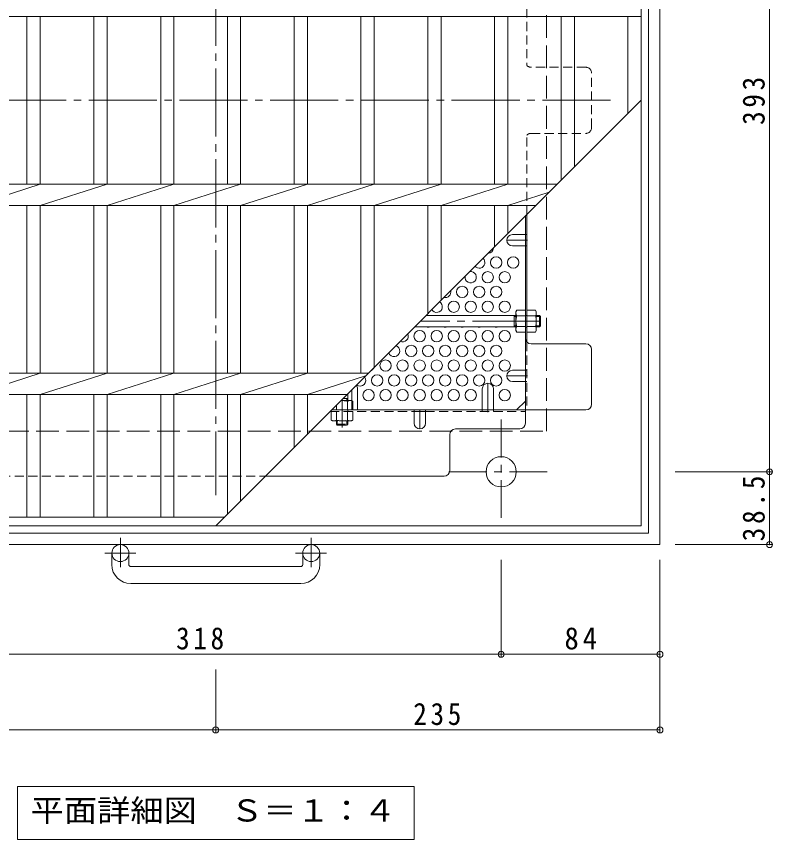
# Model space of a CAD drawing. Units: millimetres at full size, sheet at 1:4. Extents: x -1079 to 1079, y -788 to 743.
# Drawn here: x -615.5 to -215.4, y -35.5 to 399.8 of the extents above; entities that cross this region are included whole.
import ezdxf
from ezdxf.enums import TextEntityAlignment as Align

# ---------------------------------------------------------------- set-up
doc = ezdxf.new("R2010")
doc.units = ezdxf.units.MM
doc.header["$LTSCALE"] = 4
doc.header["$PDMODE"] = 32
doc.header["$PDSIZE"] = 3.2
for name, pattern in [('CHAIN1', [8, 5, -1, 1, -1]), ('CHAIN2', [12, 9, -1, 1, -1]), ('DASHED1', [1.8, 1.2, -0.6]), ('DASHED3', [4, 3, -1])]:
    doc.linetypes.add(name, pattern=pattern)
for name, color, linetype, lineweight in [('4-1', 3, 'Continuous', 9), ('4-2', 3, 'Continuous', 9), ('4-4', 7, 'Continuous', 9), ('4-5', 7, 'Continuous', 9), ('4-6', 2, 'Continuous', 9), ('4-7', 2, 'Continuous', 9), ('4-8', 2, 'Continuous', 9), ('4-9', 2, 'Continuous', 9)]:
    doc.layers.add(name, color=color, linetype=linetype, lineweight=lineweight)
doc.styles.add('ＭＳ ゴシック', font='')
doc.styles.get('ＭＳ ゴシック').set_extended_font_data('MS Gothic')

msp = doc.modelspace()

# ---------------------------------------------------------------- linework, layer by layer
at = {"layer": '4-1', "color": 2}
for p, q in [((-275, 120.497), (-275, 590.497)), ((-281, 584.497), (-281, 126.497)), ((-739, 126.497), (-281, 126.497)), ((-275, 120.497), (-745, 120.497)), ((-565, 109.897), (-565, 115.997)), ((-556, 109.897), (-556, 115.997)), ((-464, 109.897), (-464, 115.997)), ((-455, 109.897), (-455, 115.997)), ((-555, 108.897), (-465, 108.897)), ((-465, 99.897), (-555, 99.897))]:
    msp.add_line(p, q, dxfattribs=at)
at = {"layer": '4-1', "color": 2, "linetype": 'DASHED3'}
for p, q in [((-335, 180.497), (-335, 530.497)), ((-685, 180.497), (-335, 180.497))]:
    msp.add_line(p, q, dxfattribs=at)
at = {"layer": '4-1'}
for p, q in [((-351.2, 241.694), (-398.803, 241.694)), ((-352.2, 235.694), (-352.2, 241.694)), ((-352.2, 241.194), (-351.2, 241.194)), ((-338.7, 241.694), (-340.4, 241.694)), ((-340.4, 241.194), (-338.2, 241.194)), ((-338.7, 235.694), (-338.7, 241.694)), ((-338.7, 241.694), (-338.2, 241.194)), ((-338.2, 236.194), (-338.2, 241.194)), ((-351.2, 235.694), (-404.803, 235.694)), ((-352.2, 236.194), (-351.2, 236.194)), ((-340.4, 236.194), (-338.2, 236.194)), ((-338.7, 235.694), (-340.4, 235.694)), ((-338.7, 235.694), (-338.2, 236.194)), ((-440.2, 200.297), (-440.2, 196.694)), ((-442.803, 197.694), (-440.2, 197.694)), ((-440.7, 197.694), (-440.7, 196.694))]:
    msp.add_line(p, q, dxfattribs=at)
at = {"layer": '4-1', "linetype": 'CHAIN2'}
for p, q in [((-338.2, 238.694), (-401.803, 238.694)), ((-443.2, 197.297), (-443.2, 182.461))]:
    msp.add_line(p, q, dxfattribs=at)
at = {"layer": '4-1', "linetype": 'DASHED1'}
for p, q in [((-446.2, 184.194), (-446.2, 185.894)), ((-446.2, 184.194), (-440.2, 184.194)), ((-446.2, 184.194), (-445.7, 183.694)), ((-445.7, 185.894), (-445.7, 183.694)), ((-445.7, 183.694), (-440.7, 183.694)), ((-440.7, 185.894), (-440.7, 183.694)), ((-440.2, 184.194), (-440.7, 183.694)), ((-440.2, 184.194), (-440.2, 185.894))]:
    msp.add_line(p, q, dxfattribs=at)
at = {"layer": '4-1', "color": 2, "linetype": 'CHAIN1'}
for p, q in [((-359, 186.634), (-359, 131.36)), ((-386.636, 158.997), (-331.363, 158.997)), ((-560.5, 124.104), (-560.5, 108.507)), ((-459.5, 124.104), (-459.5, 108.507)), ((-552.337, 115.997), (-568.744, 115.997)), ((-451.337, 115.997), (-467.744, 115.997))]:
    msp.add_line(p, q, dxfattribs=at)
at = {"layer": '4-1', "color": 2}
for centre, radius in [((-359, 158.997), 8), ((-560.5, 115.997), 4.5), ((-459.5, 115.997), 4.5)]:
    msp.add_circle(centre, radius, dxfattribs=at)
for centre, radius, start, end in [((-555, 109.897), 10, 180, 270), ((-555, 109.897), 1, 180, 270), ((-465, 109.897), 10, 270, 0), ((-465, 109.897), 1, 270, 0)]:
    msp.add_arc(centre, radius, start, end, dxfattribs=at)
at = {"layer": '4-2'}
for p, q in [((-284.999, 130.497), (-284.999, 580.497)), ((-735, 399.847), (-284.999, 399.847)), ((-609.899, 311.148), (-609.899, 399.847)), ((-602.9, 311.148), (-602.9, 399.847)), ((-574.449, 311.148), (-574.449, 399.847)), ((-567.449, 311.148), (-567.449, 399.847)), ((-539.149, 311.148), (-539.149, 399.847)), ((-532.149, 311.148), (-532.149, 399.847)), ((-503.849, 311.148), (-503.849, 399.847)), ((-496.849, 311.148), (-496.849, 399.847)), ((-468.549, 311.148), (-468.549, 399.847)), ((-461.549, 311.148), (-461.549, 399.847)), ((-433.249, 311.148), (-433.249, 399.847)), ((-426.249, 311.148), (-426.249, 399.847)), ((-397.799, 311.148), (-397.799, 399.847)), ((-390.799, 311.148), (-390.799, 399.847)), ((-362.499, 311.148), (-362.499, 399.847)), ((-355.499, 311.148), (-355.499, 399.847)), ((-327.2, 313.297), (-327.2, 399.847)), ((-320.2, 320.297), (-320.2, 399.847)), ((-291.999, 348.497), (-291.999, 399.847)), ((-510, 130.497), (-284.999, 355.497)), ((-735, 311.148), (-329.349, 311.148)), ((-638.2, 299.848), (-602.9, 311.148)), ((-602.9, 299.848), (-567.45, 311.148)), ((-567.45, 299.848), (-532.15, 311.148)), ((-532.15, 299.848), (-496.85, 311.148)), ((-496.85, 299.848), (-461.55, 311.148)), ((-461.55, 299.848), (-426.251, 311.148)), ((-426.251, 299.848), (-390.801, 311.148)), ((-390.801, 299.848), (-355.501, 311.148)), ((-355.501, 299.848), (-333.656, 306.841)), ((-735, 299.847), (-340.65, 299.847)), ((-609.899, 211.148), (-609.899, 299.847)), ((-602.9, 211.148), (-602.9, 299.847)), ((-574.449, 211.148), (-574.449, 299.847)), ((-567.449, 211.148), (-567.449, 299.847)), ((-539.149, 211.148), (-539.149, 299.847)), ((-532.149, 211.148), (-532.149, 299.847)), ((-503.849, 211.148), (-503.849, 299.847)), ((-496.849, 211.148), (-496.849, 299.847)), ((-468.549, 211.148), (-468.549, 299.847)), ((-461.549, 211.148), (-461.549, 299.847)), ((-433.249, 211.148), (-433.249, 299.847)), ((-426.249, 214.247), (-426.249, 299.847)), ((-397.799, 242.698), (-397.799, 299.847)), ((-390.799, 249.698), (-390.799, 299.847)), ((-362.499, 277.997), (-362.499, 299.847)), ((-355.499, 284.997), (-355.499, 299.847)), ((-735, 211.148), (-429.349, 211.148)), ((-638.2, 199.848), (-602.9, 211.148)), ((-602.9, 199.848), (-567.45, 211.148)), ((-567.45, 199.848), (-532.15, 211.148)), ((-532.15, 199.848), (-496.85, 211.148)), ((-496.85, 199.848), (-461.55, 211.148)), ((-461.55, 199.848), (-430.808, 209.689)), ((-735, 199.847), (-440.65, 199.847)), ((-609.899, 134.997), (-609.899, 199.847)), ((-602.9, 134.997), (-602.9, 199.847)), ((-574.449, 134.997), (-574.449, 199.847)), ((-567.449, 134.997), (-567.449, 199.847)), ((-539.149, 134.997), (-539.149, 199.847)), ((-532.149, 134.997), (-532.149, 199.847)), ((-503.849, 136.648), (-503.849, 199.847)), ((-496.849, 143.648), (-496.849, 199.847)), ((-468.549, 171.947), (-468.549, 199.847)), ((-461.549, 178.947), (-461.549, 199.847)), ((-505.5, 134.997), (-735, 134.997)), ((-284.999, 130.497), (-735, 130.497))]:
    msp.add_line(p, q, dxfattribs=at)
at = {"layer": '4-4'}
for p, q in [((-217, 551.997), (-217, 158.996)), ((-215.8, 158.996), (-267, 158.996)), ((-217, 158.996), (-217, 120.497)), ((-215.8, 120.497), (-267, 120.497)), ((-359, 61.297), (-359, 112.497)), ((-275, 21.297), (-275, 112.497)), ((-676.999, 62.497), (-359, 62.497)), ((-359, 62.497), (-275, 62.497)), ((-510, 21.297), (-510, 54.497)), ((-745, 22.497), (-510, 22.497)), ((-510, 22.497), (-275, 22.497))]:
    msp.add_line(p, q, dxfattribs=at)
for p in [(-217, 158.996), (-217, 120.497), (-359, 62.497), (-275, 62.497), (-510, 22.497), (-275, 22.497)]:
    msp.add_point(p, dxfattribs=at)
at = {"layer": '4-5'}
for p, q in [((-615, -7.503), (-615, -35.503)), ((-615, -7.503), (-405, -7.503)), ((-405, -7.503), (-405, -35.503)), ((-615, -35.503), (-405, -35.503))]:
    msp.add_line(p, q, dxfattribs=at)
at = {"layer": '4-6'}
for centre in [(-361.619, 269.708), (-352.619, 269.708), (-366.119, 261.914), (-357.119, 261.914), (-379.619, 254.119), (-370.619, 254.119), (-361.619, 254.119), (-384.119, 246.325), (-375.119, 246.325), (-366.119, 246.325), (-357.119, 246.325), (-402.119, 230.737), (-393.119, 230.737), (-384.119, 230.737), (-375.119, 230.737), (-366.119, 230.737), (-357.119, 230.737), (-406.619, 222.942), (-397.619, 222.942), (-388.619, 222.942), (-379.619, 222.942), (-370.619, 222.942), (-361.619, 222.942), (-420.119, 215.148), (-411.119, 215.148), (-402.119, 215.148), (-393.119, 215.148), (-384.119, 215.148), (-375.119, 215.148), (-366.119, 215.148), (-357.119, 215.148), (-424.619, 207.354), (-415.619, 207.354), (-406.619, 207.354), (-397.619, 207.354), (-388.619, 207.354), (-379.619, 207.354), (-370.619, 207.354), (-361.619, 207.354), (-429.119, 199.56), (-420.119, 199.56), (-411.119, 199.56), (-402.119, 199.56), (-393.119, 199.56), (-384.119, 199.56), (-375.119, 199.56), (-357.119, 199.56)]:
    msp.add_circle(centre, 3, dxfattribs=at)
for centre, start, end in [((-366.119, 277.502), 272.41484, 357.58516), ((-370.619, 269.708), 222.69697, 47.30303), ((-375.119, 261.914), 170.24997, 99.75003), ((-388.619, 254.119), 256.88536, 13.11464), ((-393.119, 246.325), 210.62686, 59.37314), ((-397.619, 238.531), 251.02858, 288.97142), ((-388.619, 238.531), 251.02858, 288.97142), ((-379.619, 238.531), 251.02858, 288.97142), ((-370.619, 238.531), 251.02858, 288.97142), ((-361.619, 238.531), 251.02858, 288.97142), ((-411.119, 230.737), 243.67322, 26.32678), ((-415.619, 222.942), 197.85224, 72.14776), ((-429.119, 215.148), 287.6949, 342.3051), ((-433.619, 207.354), 231.43749, 38.56251)]:
    msp.add_arc(centre, 3, start, end, dxfattribs=at)
at = {"layer": '4-7', "linetype": 'CHAIN2'}
for p, q in [((-510, 564.301), (-510, 146.694)), ((-301.196, 355.497), (-718.803, 355.497))]:
    msp.add_line(p, q, dxfattribs=at)
at = {"layer": '4-7', "linetype": 'DASHED1'}
for p, q in [((-345.4, 483.344), (-345.4, 373.958)), ((-314.196, 372.998), (-343.2, 372.998)), ((-311.196, 340.997), (-311.196, 369.998)), ((-345.4, 295.097), (-345.4, 337.036)), ((-343.2, 337.997), (-314.196, 337.997)), ((-346.2, 284.452), (-345.4, 284.452)), ((-346.2, 278.452), (-345.4, 278.452)), ((-345.4, 241.694), (-346.2, 241.694)), ((-345.4, 235.494), (-346.2, 235.494)), ((-345.4, 227.655), (-345.4, 191.689)), ((-346.2, 212.687), (-345.4, 212.687)), ((-346.2, 206.687), (-345.4, 206.687)), ((-440.2, 191.694), (-440.2, 190.894)), ((-369, 191.694), (-369, 190.894)), ((-363, 191.694), (-363, 190.894)), ((-449.603, 190.894), (-405, 190.894)), ((-399, 190.894), (-346.2, 190.894)), ((-630.799, 156.694), (-483.803, 156.694))]:
    msp.add_line(p, q, dxfattribs=at)
at = {"layer": '4-7'}
for p, q in [((-346.2, 184.694), (-346.2, 294.297)), ((-345.4, 227.655), (-345.4, 295.097)), ((-314.196, 226.695), (-343.2, 226.695)), ((-311.196, 194.694), (-311.196, 223.695)), ((-350.812, 191.694), (-346.2, 196.306)), ((-448.803, 191.694), (-314.196, 191.694)), ((-399, 190.894), (-405, 190.894)), ((-386.201, 159.694), (-386.201, 178.694)), ((-383.201, 181.694), (-349.2, 181.694)), ((-483.803, 156.694), (-389.201, 156.694))]:
    msp.add_line(p, q, dxfattribs=at)
at = {"layer": '4-7', "linetype": 'DASHED1'}
for centre, start, end in [((-343.2, 375.998), 222.83343, 270), ((-314.196, 369.998), 0, 90), ((-314.196, 340.997), 270, 0), ((-343.2, 334.997), 90, 137.16657)]:
    msp.add_arc(centre, 3, start, end, dxfattribs=at)
at = {"layer": '4-7'}
for centre, start, end in [((-343.2, 229.695), 180, 270), ((-314.196, 223.695), 0, 90), ((-314.196, 194.694), 270, 0), ((-349.2, 184.694), 270, 0), ((-383.201, 178.694), 90, 180), ((-389.201, 159.694), 270, 0)]:
    msp.add_arc(centre, 3, start, end, dxfattribs=at)
at = {"layer": '4-8'}
for p, q in [((-353, 284.452), (-346.2, 284.452)), ((-353, 278.452), (-346.2, 278.452)), ((-353, 212.687), (-346.2, 212.687)), ((-353, 206.687), (-346.2, 206.687)), ((-435, 202.844), (-435, 191.694)), ((-369, 202.844), (-369, 191.694)), ((-363, 202.844), (-363, 191.694)), ((-405, 184.694), (-405, 191.694)), ((-399, 184.694), (-399, 191.694))]:
    msp.add_line(p, q, dxfattribs=at)
at = {"layer": '4-8', "linetype": 'CHAIN1'}
for p, q in [((-345, 281.452), (-356, 281.452)), ((-345, 209.687), (-356, 209.687)), ((-366, 190.494), (-366, 205.844)), ((-438, 191.694), (-438, 202.497)), ((-402, 191.694), (-402, 181.694))]:
    msp.add_line(p, q, dxfattribs=at)
at = {"layer": '4-8'}
for centre, start, end in [((-353, 281.452), 90, 270), ((-353, 209.687), 90, 270), ((-438, 202.844), 0, 40.31531), ((-366, 202.844), 0, 180), ((-402, 184.694), 180, 0)]:
    msp.add_arc(centre, 3, start, end, dxfattribs=at)
at = {"layer": '4-9'}
for p, q in [((-351.2, 243.694), (-350.767, 244.444)), ((-346.2, 244.444), (-350.767, 244.444)), ((-346.2, 232.944), (-346.2, 244.444)), ((-345.4, 232.944), (-345.4, 244.444)), ((-345.4, 244.444), (-340.833, 244.444)), ((-340.4, 243.694), (-340.833, 244.444)), ((-351.2, 233.694), (-351.2, 243.694)), ((-350.767, 241.557), (-346.2, 241.557)), ((-340.833, 241.557), (-345.4, 241.557)), ((-340.4, 233.694), (-340.4, 243.694)), ((-350.767, 235.831), (-346.2, 235.831)), ((-340.833, 235.831), (-345.4, 235.831)), ((-351.2, 233.694), (-350.767, 232.944)), ((-346.2, 232.944), (-350.767, 232.944)), ((-345.4, 232.944), (-340.833, 232.944)), ((-340.4, 233.694), (-340.833, 232.944)), ((-443.803, 196.694), (-438.2, 196.694)), ((-440.337, 196.261), (-440.337, 191.694)), ((-438.2, 196.694), (-437.45, 196.261)), ((-437.45, 191.694), (-437.45, 196.261)), ((-448.803, 191.694), (-437.45, 191.694)), ((-446.063, 194.434), (-446.063, 191.694))]:
    msp.add_line(p, q, dxfattribs=at)
at = {"layer": '4-9', "linetype": 'DASHED1'}
for p, q in [((-437.45, 190.894), (-448.95, 190.894)), ((-448.95, 190.894), (-448.95, 186.327)), ((-446.063, 186.327), (-446.063, 190.894)), ((-440.337, 186.327), (-440.337, 190.894)), ((-437.45, 190.894), (-437.45, 186.327)), ((-448.2, 185.894), (-448.95, 186.327)), ((-438.2, 185.894), (-448.2, 185.894)), ((-438.2, 185.894), (-437.45, 186.327))]:
    msp.add_line(p, q, dxfattribs=at)
at = {"layer": '4-9'}
for centre, radius, start, end in [((-347.918, 242.799), 3.29, 149.99998, 176.07924), ((-343.682, 242.799), 3.29, 3.92076, 30.00002), ((-348.465, 243.034), 2.735, 180.2103, 212.68507), ((-341.517, 238.694), 9.683, 162.79973, 197.20026), ((-343.135, 243.034), 2.735, 327.31493, 359.7897), ((-350.083, 238.694), 9.683, 342.79974, 17.20027), ((-348.465, 234.354), 2.735, 147.31491, 179.78969), ((-343.135, 234.354), 2.735, 0.21031, 32.68509), ((-347.918, 234.589), 3.29, 183.92075, 210), ((-343.682, 234.589), 3.29, 330, 356.07925), ((-443.2, 187.011), 9.683, 72.79973, 93.69261), ((-438.86, 193.959), 2.735, 90.2103, 122.68507), ((-439.095, 193.412), 3.29, 59.99998, 86.07924)]:
    msp.add_arc(centre, radius, start, end, dxfattribs=at)
at = {"layer": '4-9', "linetype": 'DASHED1'}
for centre, radius, start, end in [((-447.305, 189.176), 3.29, 239.99998, 266.07924), ((-447.54, 188.629), 2.735, 270.2103, 302.68507), ((-443.2, 195.576), 9.683, 252.79973, 287.20026), ((-438.86, 188.629), 2.735, 237.31491, 269.78969), ((-439.095, 189.176), 3.29, 273.92075, 300)]:
    msp.add_arc(centre, radius, start, end, dxfattribs=at)

# ---------------------------------------------------------------- texts
at = {"layer": '4-4', "color": 2, "char_height": 11.73, "attachment_point": 7, "rotation": 90, "style": 'ＭＳ ゴシック'}
for s, insert in [('\\T1.27;\\W0.9;393', (-219.4, 342.497)), ('\\T1.28;\\W0.9;38.5', (-219.4, 122.247))]:
    msp.add_mtext(s, dxfattribs=dict(at, insert=insert))
at = {"layer": '4-4', "color": 2, "char_height": 11.73, "attachment_point": 7, "style": 'ＭＳ ゴシック'}
for s, insert in [('\\T1.27;\\W0.9;318', (-530.999, 64.897)), ('\\T1.27;\\W0.95;84', (-325.5, 64.897)), ('\\T1.27;\\W0.9;235', (-405.5, 24.897))]:
    msp.add_mtext(s, dxfattribs=dict(at, insert=insert))
at = {"layer": '4-5', "color": 2, "style": 'ＭＳ ゴシック', "width": 1.1}
msp.add_text('平面詳細図\u3000Ｓ＝１：４', height=11.73, dxfattribs=at).set_placement((-608, -29.503), align=Align.BOTTOM_LEFT)

doc.saveas('drawing.dxf')
